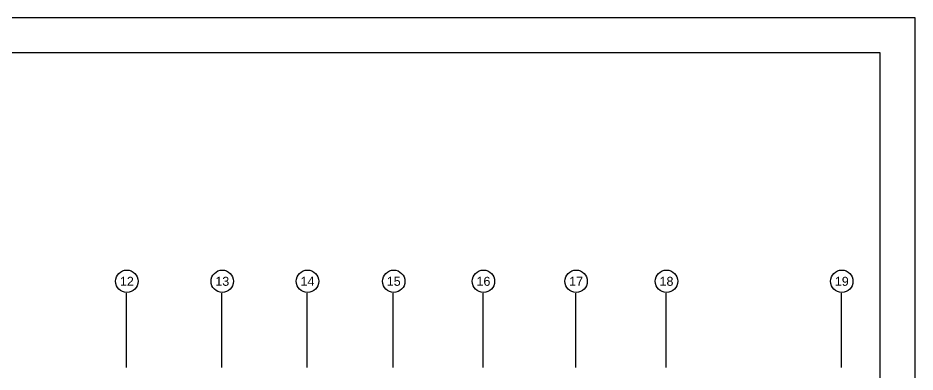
# Model space of a CAD drawing. Header units: millimetres. Extents: x -26398 to 135532, y -376633 to 43268.
# Drawn here: x 38072 to 40071, y -146420 to -145630 of the extents above; entities that cross this region are included whole.
import ezdxf
from ezdxf.enums import TextEntityAlignment as Align

# ---------------------------------------------------------------- set-up
doc = ezdxf.new("R2010")
doc.units = ezdxf.units.MM
doc.layers.add('TƯỜNG', color=52, linetype='Continuous')
doc.styles.get("Standard").update_dxf_attribs({"font": 'arial.ttf'})

# ---------------------------------------------------------------- blocks, each defined once
blk = doc.blocks.new('khung ten a2')
blk.add_lwpolyline([(-1000, 1000), (-1000, 41000), (-58400, 41000), (-58400, 1000)], close=True)
at = {"layer": 'DEFPOINTS', "color": 252}
blk.add_lwpolyline([(0, 0), (0, 42000), (-59400, 42000), (-59400, 0)], close=True, dxfattribs=at)

msp = doc.modelspace()

# ---------------------------------------------------------------- linework, layer by layer
for p, q in [((38313.95, -146409.16), (38313.95, -146243.49)), ((38526.59, -146409.16), (38526.59, -146243.49)), ((38716.47, -146409.16), (38716.47, -146243.49)), ((38908.62, -146409.16), (38908.62, -146243.49)), ((39108.6, -146409.16), (39108.6, -146243.49)), ((39315.09, -146409.16), (39315.09, -146243.49)), ((39516.47, -146409.16), (39516.47, -146243.49)), ((39907.1, -146409.16), (39907.1, -146243.49))]:
    msp.add_line(p, q)
for centre in [(38314.85, -146217.32), (38527.49, -146217.32), (38717.37, -146217.32), (38909.52, -146217.32), (39109.49, -146217.32), (39315.98, -146217.32), (39517.36, -146217.32), (39908, -146217.32)]:
    msp.add_circle(centre, 25)

# ---------------------------------------------------------------- block references
at = {"xscale": 0.07799562488809286, "yscale": 0.07799562488809286, "zscale": 0.07799562488809286}
msp.add_blockref('khung ten a2', (40071.3, -148905.84), dxfattribs=at)

# ---------------------------------------------------------------- texts
at = {"layer": 'TƯỜNG'}
for s, p in [('12', (38314.85, -146217.32)), ('13', (38527.49, -146217.32)), ('14', (38717.37, -146217.32)), ('15', (38909.52, -146217.32)), ('16', (39109.49, -146217.32)), ('17', (39315.98, -146217.32)), ('18', (39517.36, -146217.32)), ('19', (39908, -146217.32))]:
    msp.add_text(s, height=20, dxfattribs=at).set_placement(p, align=Align.MIDDLE_CENTER)

doc.saveas('drawing.dxf')
